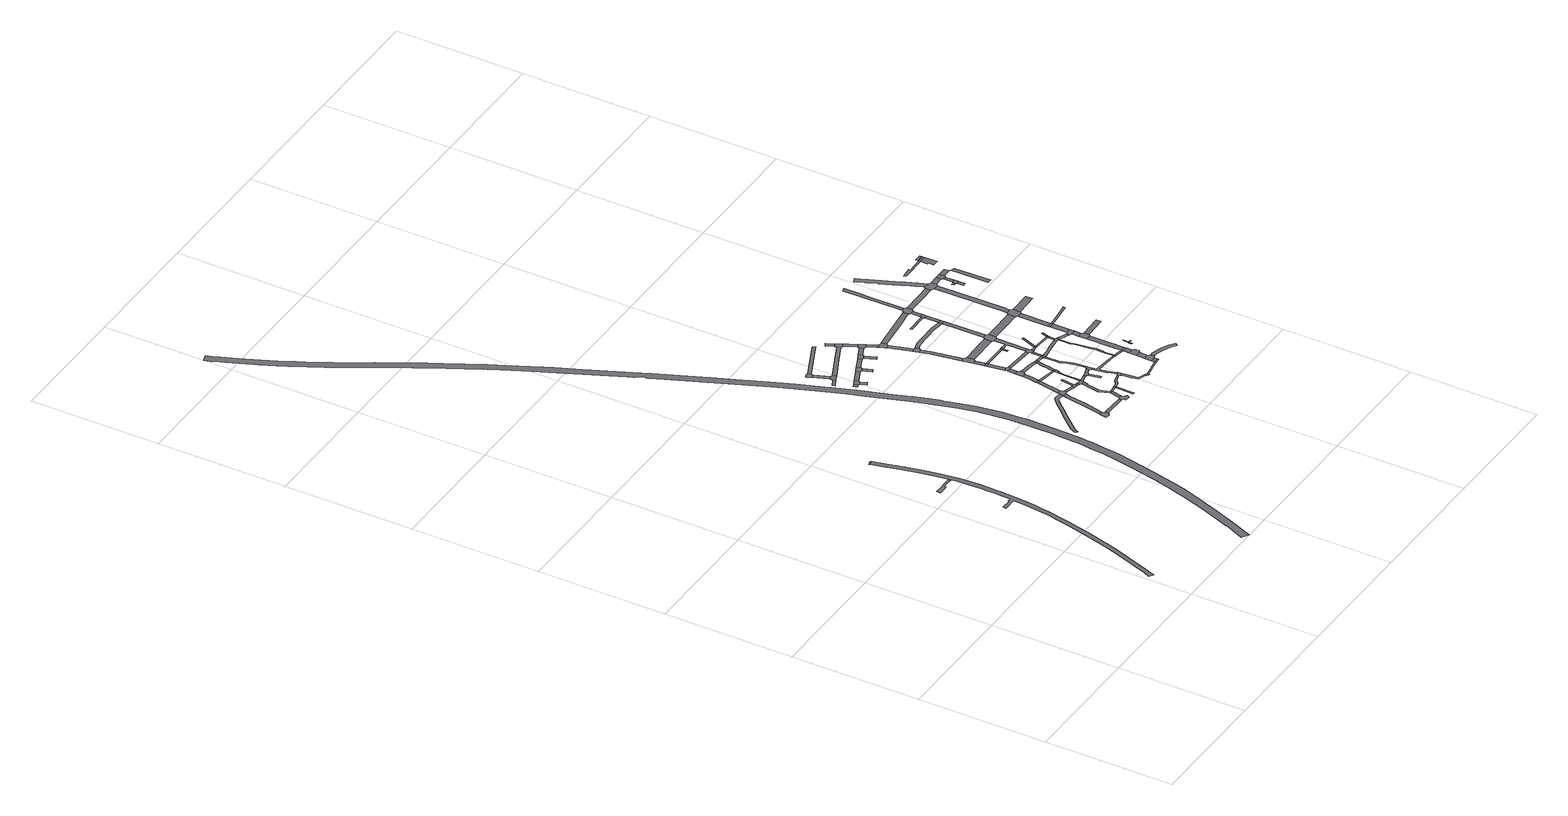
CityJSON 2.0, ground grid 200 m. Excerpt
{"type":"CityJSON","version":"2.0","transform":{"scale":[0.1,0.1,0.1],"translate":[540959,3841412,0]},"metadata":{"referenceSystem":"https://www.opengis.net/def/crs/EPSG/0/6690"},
"CityObjects":{
"road1":{"type":"Road","attributes":{"RoadStructureAttribute.sectionType":"1"},"geometry":[{"type":"MultiSurface","lod":"1","boundaries":[[[0,1,2,3,4,5,6,7,8,9,10,11,12,13,14,15,16,17,18,19,20,21,22,23,24,25,26,27,28,29,30,31,32,33,34,35,36,37,38,39,40,41,42,43,44,45,46,47,48,49,50,51,52,53,54,55,56,57,58,59,60,61,62,63,64,65,66,67,68,69,70,71,72,73,74,75,76,77]]]}]},
"road2":{"type":"Road","attributes":{"RoadStructureAttribute.sectionType":"1"},"geometry":[{"type":"MultiSurface","lod":"1","boundaries":[[[78,79,80,81,82,83,84,85,86,87,88,89,90]]]}]},
"road3":{"type":"Road","geometry":[{"type":"MultiSurface","lod":"1","boundaries":[[[91,92,33,32]]]}]},
"road4":{"type":"Road","attributes":{"function":"3","RoadStructureAttribute.sectionType":"1"},"geometry":[{"type":"MultiSurface","lod":"1","boundaries":[[[93,94,95,96,97,98,99,100,101,102,103,104,105,106,107,108,109,110,111,112,113,114,115,116,117,118,119,120,121,122,123,124,125,126,127,128,129,130,131,132,133,134,135,136,137,138,139,140,141,142,143,144,145,146,147,148,149,150,151,152,153,154,155,156,157,158,159,160,161,162,163,164,165,166,167,168,169,170,171,172,173,174,175,176,177,178,179,180,181,182,183,184,185,186,187,188,189,190,191,192,193,194,195,196,197,198,199,200,201,202,203,204,205,206,207,208,209,210,211,212,213,214,215,216,217,218,219,220,221,222,223,224,225,226,227,228,229,230,231,232,233,234,235,236,237,238,239,240,241,242,243,244,245,246,247,248,249,250,251,252,253,254,255,256,257]]]}]},
"road5":{"type":"Road","geometry":[{"type":"MultiSurface","lod":"1","boundaries":[[[258,259,260,261]]]}]},
"road6":{"type":"Road","attributes":{"RoadStructureAttribute.sectionType":"1"},"geometry":[{"type":"MultiSurface","lod":"1","boundaries":[[[262,263,264,265,266]]]}]},
"road7":{"type":"Road","geometry":[{"type":"MultiSurface","lod":"1","boundaries":[[[267,268,269,270,271,272,273,274,275,276,277,278,279,280,281,282,283,284,285,286,287,288,289,290,291,292]]]}]},
"road8":{"type":"Road","attributes":{"RoadStructureAttribute.sectionType":"1"},"geometry":[{"type":"MultiSurface","lod":"1","boundaries":[[[293,262,266,294,295,296]]]}]},
"road9":{"type":"Road","geometry":[{"type":"MultiSurface","lod":"1","boundaries":[[[297,298,299,295,294]]]}]},
"road10":{"type":"Road","geometry":[{"type":"MultiSurface","lod":"1","boundaries":[[[300,301,302,303,304,305,306]]]}]},
"road11":{"type":"Road","attributes":{"RoadStructureAttribute.sectionType":"1"},"geometry":[{"type":"MultiSurface","lod":"1","boundaries":[[[304,303,307,308]]]}]},
"road12":{"type":"Road","geometry":[{"type":"MultiSurface","lod":"1","boundaries":[[[308,307,309,310,258,261,311,312,313]]]}]},
"road13":{"type":"Road","geometry":[{"type":"MultiSurface","lod":"1","boundaries":[[[314,315,316,317,318,319,320,321,322,323,324,325,326,327,328]]]}]},
"road14":{"type":"Road","attributes":{"RoadStructureAttribute.sectionType":"1"},"geometry":[{"type":"MultiSurface","lod":"1","boundaries":[[[329,293,296,330]]]}]},
"road15":{"type":"Road","attributes":{"RoadStructureAttribute.sectionType":"1"},"geometry":[{"type":"MultiSurface","lod":"1","boundaries":[[[291,331,332,314,328,333,334,335]]]}]},
"road16":{"type":"Road","attributes":{"RoadStructureAttribute.sectionType":"1"},"geometry":[{"type":"MultiSurface","lod":"1","boundaries":[[[322,321,336,337]]]}]},
"road17":{"type":"Road","geometry":[{"type":"MultiSurface","lod":"1","boundaries":[[[338,339,329,330,340,341,342,343,344,345,346]]]}]},
"road18":{"type":"Road","geometry":[{"type":"MultiSurface","lod":"1","boundaries":[[[347,348,349,343,342]]]}]},
"road19":{"type":"Road","attributes":{"RoadStructureAttribute.sectionType":"1"},"geometry":[{"type":"MultiSurface","lod":"1","boundaries":[[[350,351,306,305,352,353]]]}]},
"road20":{"type":"Road","geometry":[{"type":"MultiSurface","lod":"1","boundaries":[[[354,292,291,335,355,356,357,358,359,360,361]]]}]},
"road21":{"type":"Road","attributes":{"RoadStructureAttribute.sectionType":"1"},"geometry":[{"type":"MultiSurface","lod":"1","boundaries":[[[362,363,313,312,364,365]]]}]},
"road22":{"type":"Road","attributes":{"RoadStructureAttribute.sectionType":"1"},"geometry":[{"type":"MultiSurface","lod":"1","boundaries":[[[366,367,338,346,368,369]]]}]},
"road23":{"type":"Road","geometry":[{"type":"MultiSurface","lod":"1","boundaries":[[[370,337,336,371,372,373,374,375,376,377,378]]]}]},
"road24":{"type":"Road","attributes":{"RoadStructureAttribute.sectionType":"1"},"geometry":[{"type":"MultiSurface","lod":"1","boundaries":[[[379,354,361,380,381]]]}]},
"road25":{"type":"Road","attributes":{"RoadStructureAttribute.sectionType":"1"},"geometry":[{"type":"MultiSurface","lod":"1","boundaries":[[[382,383,384,385,359,358,386,387,388,389,390,391,392]]]}]},
"road26":{"type":"Road","attributes":{"RoadStructureAttribute.sectionType":"1"},"geometry":[{"type":"MultiSurface","lod":"1","boundaries":[[[393,370,378,394]]]}]},
"road27":{"type":"Road","geometry":[{"type":"MultiSurface","lod":"1","boundaries":[[[395,396,393,394,397]]]}]},
"road28":{"type":"Road","geometry":[{"type":"MultiSurface","lod":"1","boundaries":[[[398,379,381,399]]]}]},
"road29":{"type":"Road","geometry":[{"type":"MultiSurface","lod":"1","boundaries":[[[400,366,369,401,402,403,404]]]}]},
"road30":{"type":"Road","geometry":[{"type":"MultiSurface","lod":"1","boundaries":[[[405,406,407,402,401]]]}]},
"road31":{"type":"Road","attributes":{"RoadStructureAttribute.sectionType":"1"},"geometry":[{"type":"MultiSurface","lod":"1","boundaries":[[[408,409,410,411,412,413,393,396,414,415,416,417,418,419,420]]]}]},
"road32":{"type":"Road","geometry":[{"type":"MultiSurface","lod":"1","boundaries":[[[421,392,391,422,423,424,425]]]}]},
"road33":{"type":"Road","attributes":{"RoadStructureAttribute.sectionType":"1"},"geometry":[{"type":"MultiSurface","lod":"1","boundaries":[[[426,427,398,399,428,429,430]]]}]},
"road34":{"type":"Road","attributes":{"RoadStructureAttribute.sectionType":"1"},"geometry":[{"type":"MultiSurface","lod":"1","boundaries":[[[431,395,397,432,433]]]}]},
"road35":{"type":"Road","attributes":{"RoadStructureAttribute.sectionType":"1"},"geometry":[{"type":"MultiSurface","lod":"1","boundaries":[[[423,422,434,435]]]}]},
"road36":{"type":"Road","geometry":[{"type":"MultiSurface","lod":"1","boundaries":[[[436,437,438,421,425]]]}]},
"road37":{"type":"Road","attributes":{"RoadStructureAttribute.sectionType":"1"},"geometry":[{"type":"MultiSurface","lod":"1","boundaries":[[[433,439,440,441]]]}]},
"road38":{"type":"Road","geometry":[{"type":"MultiSurface","lod":"1","boundaries":[[[442,435,434,408,420,443,444,445,446,447,448,449]]]}]},
"road39":{"type":"Road","geometry":[{"type":"MultiSurface","lod":"1","boundaries":[[[450,431,433,441,451]]]}]},
"road40":{"type":"Road","attributes":{"RoadStructureAttribute.sectionType":"1"},"geometry":[{"type":"MultiSurface","lod":"1","boundaries":[[[452,400,404,453,454]]]}]},
"road41":{"type":"Road","geometry":[{"type":"MultiSurface","lod":"1","boundaries":[[[455,426,430,456,457,458,459,460,461,462]]]}]},
"road42":{"type":"Road","attributes":{"RoadStructureAttribute.sectionType":"1"},"geometry":[{"type":"MultiSurface","lod":"1","boundaries":[[[463,455,462,464]]]}]},
"road43":{"type":"Road","attributes":{"RoadStructureAttribute.sectionType":"1"},"geometry":[{"type":"MultiSurface","lod":"1","boundaries":[[[465,466,399,381,467,468]]]}]},
"road44":{"type":"Road","attributes":{"RoadStructureAttribute.sectionType":"1"},"geometry":[{"type":"MultiSurface","lod":"1","boundaries":[[[469,470,471,472]]]}]},
"road45":{"type":"Road","geometry":[{"type":"MultiSurface","lod":"1","boundaries":[[[473,474,463,464,475,476]]]}]},
"road46":{"type":"Road","attributes":{"RoadStructureAttribute.sectionType":"1"},"geometry":[{"type":"MultiSurface","lod":"1","boundaries":[[[477,478,479,480,481,474,473]]]}]},
"road47":{"type":"Road","geometry":[{"type":"MultiSurface","lod":"1","boundaries":[[[472,471,482,483,362,365,484,485,486,487]]]}]},
"road48":{"type":"Road","geometry":[{"type":"MultiSurface","lod":"1","boundaries":[[[488,489,481,480]]]}]},
"road49":{"type":"Road","attributes":{"RoadStructureAttribute.sectionType":"1"},"geometry":[{"type":"MultiSurface","lod":"1","boundaries":[[[490,446,445,491]]]}]},
"road50":{"type":"Road","attributes":{"RoadStructureAttribute.sectionType":"1"},"geometry":[{"type":"MultiSurface","lod":"1","boundaries":[[[492,493,489,488]]]}]},
"road51":{"type":"Road","attributes":{"RoadStructureAttribute.sectionType":"1"},"geometry":[{"type":"MultiSurface","lod":"1","boundaries":[[[467,494,495,496,497,449,448,498,499,500,501,502,503,504]]]}]},
"road52":{"type":"Road","attributes":{"RoadStructureAttribute.sectionType":"1"},"geometry":[{"type":"MultiSurface","lod":"1","boundaries":[[[505,506,487,486,507,508]]]}]},
"road53":{"type":"Road","attributes":{"RoadStructureAttribute.sectionType":"1"},"geometry":[{"type":"MultiSurface","lod":"1","boundaries":[[[509,510,511,450,451,512,513,514,515,516,517]]]}]},
"road54":{"type":"Road","geometry":[{"type":"MultiSurface","lod":"1","boundaries":[[[508,507,518,519,452,454,520,521,522,523]]]}]},
"road55":{"type":"Road","geometry":[{"type":"MultiSurface","lod":"1","boundaries":[[[524,525,526,527,528,529,530,531,532,533,493,492,534,535,536,537]]]}]},
"road56":{"type":"Road","attributes":{"RoadStructureAttribute.sectionType":"1"},"geometry":[{"type":"MultiSurface","lod":"1","boundaries":[[[538,539,523,522,540,541,542]]]}]},
"road57":{"type":"Road","attributes":{"RoadStructureAttribute.sectionType":"1"},"geometry":[{"type":"MultiSurface","lod":"1","boundaries":[[[543,544,545,546,547,528,527]]]}]},
"road58":{"type":"Road","attributes":{"RoadStructureAttribute.sectionType":"1"},"geometry":[{"type":"MultiSurface","lod":"1","boundaries":[[[548,549,550,459,458,551,552,553,554]]]}]},
"road59":{"type":"Road","geometry":[{"type":"MultiSurface","lod":"1","boundaries":[[[468,467,504,555,556,557,558]]]}]},
"road60":{"type":"Road","geometry":[{"type":"MultiSurface","lod":"1","boundaries":[[[559,560,561,562,563,564]]]}]},
"road61":{"type":"Road","attributes":{"RoadStructureAttribute.sectionType":"1"},"geometry":[{"type":"MultiSurface","lod":"1","boundaries":[[[565,566,567,568,569,570,571]]]}]},
"road62":{"type":"Road","geometry":[{"type":"MultiSurface","lod":"1","boundaries":[[[572,542,541,573,574,575,576,568,567,577,578,579]]]}]},
"road63":{"type":"Road","geometry":[{"type":"MultiSurface","lod":"1","boundaries":[[[580,581,582,583,571,570,546,545,584,585,586]]]}]},
"road64":{"type":"Road","geometry":[{"type":"MultiSurface","lod":"1","boundaries":[[[587,588,589,590,591,592,490,491,593,564,563,594,595,596,597]]]}]},
"road65":{"type":"Road","attributes":{"RoadStructureAttribute.sectionType":"1"},"geometry":[{"type":"MultiSurface","lod":"1","boundaries":[[[553,598,599,468,558,600,601,602,603]]]}]},
"road66":{"type":"Road","geometry":[{"type":"MultiSurface","lod":"1","boundaries":[[[604,605,606,607,608,609,509,517,610,611,612]]]}]},
"road67":{"type":"Road","attributes":{"RoadStructureAttribute.sectionType":"1"},"geometry":[{"type":"MultiSurface","lod":"1","boundaries":[[[488,480,613,614]]]}]},
"road68":{"type":"Road","attributes":{"RoadStructureAttribute.sectionType":"1"},"geometry":[{"type":"MultiSurface","lod":"1","boundaries":[[[476,475,615,616,617]]]}]},
"road69":{"type":"Road","attributes":{"RoadStructureAttribute.sectionType":"1"},"geometry":[{"type":"MultiSurface","lod":"1","boundaries":[[[618,619,620,621,612,611,622,623,624,625,626,627,628,629]]]}]},
"road70":{"type":"Road","geometry":[{"type":"MultiSurface","lod":"1","boundaries":[[[554,553,603,630]]]}]},
"road71":{"type":"Road","geometry":[{"type":"MultiSurface","lod":"1","boundaries":[[[631,632,633,634,635,636,637,587,597,638,639]]]}]},
"road72":{"type":"Road","geometry":[{"type":"MultiSurface","lod":"1","boundaries":[[[629,628,640,641,642,643]]]}]},
"road73":{"type":"Road","attributes":{"RoadStructureAttribute.sectionType":"1"},"geometry":[{"type":"MultiSurface","lod":"1","boundaries":[[[644,630,603,645,646,647]]]}]},
"road74":{"type":"Road","attributes":{"RoadStructureAttribute.sectionType":"1"},"geometry":[{"type":"MultiSurface","lod":"1","boundaries":[[[648,649,650,651,652,653,654,655,656,657,658,636,635]]]}]},
"road75":{"type":"Road","attributes":{"RoadStructureAttribute.sectionType":"1"},"geometry":[{"type":"MultiSurface","lod":"1","boundaries":[[[659,660,537,536,661,662]]]}]},
"road76":{"type":"Road","geometry":[{"type":"MultiSurface","lod":"1","boundaries":[[[647,646,653,652,663,664,665]]]}]},
"road77":{"type":"Road","attributes":{"RoadStructureAttribute.sectionType":"1"},"geometry":[{"type":"MultiSurface","lod":"1","boundaries":[[[666,667,668,639,638,669,670,671,607,606,672,673,674,675,676,677,678]]]}]},
"road78":{"type":"Road","geometry":[{"type":"MultiSurface","lod":"1","boundaries":[[[613,679,680,681]]]}]},
"road79":{"type":"Road","attributes":{"RoadStructureAttribute.sectionType":"1"},"geometry":[{"type":"MultiSurface","lod":"1","boundaries":[[[682,647,665,683]]]}]},
"road80":{"type":"Road","geometry":[{"type":"MultiSurface","lod":"1","boundaries":[[[614,613,681,684]]]}]},
"road81":{"type":"Road","geometry":[{"type":"MultiSurface","lod":"1","boundaries":[[[685,617,616,686,687,682,683,688,689,690,691,692,693,694]]]}]},
"road82":{"type":"Road","attributes":{"RoadStructureAttribute.sectionType":"1"},"geometry":[{"type":"MultiSurface","lod":"1","boundaries":[[[695,696,697,698,699,643,642,700,701,702]]]}]},
"road83":{"type":"Road","attributes":{"RoadStructureAttribute.sectionType":"1"},"geometry":[{"type":"MultiSurface","lod":"1","boundaries":[[[703,704,705,706,707,708,709,710,711,712,713,586,585,714,715,716,717,718,719,720,721,722,723,724,725]]]}]},
"road84":{"type":"Road","attributes":{"RoadStructureAttribute.sectionType":"1"},"geometry":[{"type":"MultiSurface","lod":"1","boundaries":[[[726,727,684,681,728,729,730,685,694,731]]]}]},
"road85":{"type":"Road","attributes":{"RoadStructureAttribute.sectionType":"1"},"geometry":[{"type":"MultiSurface","lod":"1","boundaries":[[[691,690,732,733]]]}]},
"road86":{"type":"Road","attributes":{"RoadStructureAttribute.sectionType":"1"},"geometry":[{"type":"MultiSurface","lod":"1","boundaries":[[[734,579,578,735,736]]]}]},
"road87":{"type":"Road","geometry":[{"type":"MultiSurface","lod":"1","boundaries":[[[737,733,732,738,739]]]}]},
"road88":{"type":"Road","attributes":{"RoadStructureAttribute.sectionType":"1"},"geometry":[{"type":"MultiSurface","lod":"1","boundaries":[[[740,741,742,743,744,665,664,745,746,747,748,749,750,751,752]]]}]},
"road89":{"type":"Road","geometry":[{"type":"MultiSurface","lod":"1","boundaries":[[[678,677,753,754,755,756]]]}]},
"road90":{"type":"Road","geometry":[{"type":"MultiSurface","lod":"1","boundaries":[[[757,758,662,661,759,760,726,731,761,762,763,764,765,766,767]]]}]},
"road91":{"type":"Road","geometry":[{"type":"MultiSurface","lod":"1","boundaries":[[[768,769,695,702,770]]]}]},
"road92":{"type":"Road","attributes":{"RoadStructureAttribute.sectionType":"1"},"geometry":[{"type":"MultiSurface","lod":"1","boundaries":[[[771,769,768,772]]]}]},
"road93":{"type":"Road","geometry":[{"type":"MultiSurface","lod":"1","boundaries":[[[773,774,775,776,737,739]]]}]},
"road94":{"type":"Road","geometry":[{"type":"MultiSurface","lod":"1","boundaries":[[[777,778,779,780,771,772,781,782,783,784,785,786,787]]]}]},
"road95":{"type":"Road","attributes":{"RoadStructureAttribute.sectionType":"1"},"geometry":[{"type":"MultiSurface","lod":"1","boundaries":[[[755,754,788,789]]]}]},
"road96":{"type":"Road","attributes":{"RoadStructureAttribute.sectionType":"1"},"geometry":[{"type":"MultiSurface","lod":"1","boundaries":[[[790,739,738,791,792,793,794]]]}]},
"road97":{"type":"Road","attributes":{"RoadStructureAttribute.sectionType":"1"},"geometry":[{"type":"MultiSurface","lod":"1","boundaries":[[[795,777,787,796]]]}]},
"road98":{"type":"Road","attributes":{"RoadStructureAttribute.sectionType":"1"},"geometry":[{"type":"MultiSurface","lod":"1","boundaries":[[[797,798,799,800,801,802,803,804,756,755,805,806,807,808,809,810,811,812,813]]]}]},
"road99":{"type":"Road","attributes":{"RoadStructureAttribute.sectionType":"1"},"geometry":[{"type":"MultiSurface","lod":"1","boundaries":[[[814,815,816,817,818,819]]]}]},
"road100":{"type":"Road","attributes":{"RoadStructureAttribute.sectionType":"1"},"geometry":[{"type":"MultiSurface","lod":"1","boundaries":[[[820,724,821,757,767]]]}]},
"road101":{"type":"Road","geometry":[{"type":"MultiSurface","lod":"1","boundaries":[[[822,795,796,823,824,825,826,827,828]]]}]},
"road102":{"type":"Road","attributes":{"RoadStructureAttribute.sectionType":"1"},"geometry":[{"type":"MultiSurface","lod":"1","boundaries":[[[829,822,828,830]]]}]},
"road103":{"type":"Road","geometry":[{"type":"MultiSurface","lod":"1","boundaries":[[[831,789,788,832,829,830]]]}]},
"road104":{"type":"Road","geometry":[{"type":"MultiSurface","lod":"1","boundaries":[[[833,834,835,836,837,740,752,838,797,813,839]]]}]},
"road105":{"type":"Road","attributes":{"RoadStructureAttribute.sectionType":"1"},"geometry":[{"type":"MultiSurface","lod":"1","boundaries":[[[793,835,834,840]]]}]},
"road106":{"type":"Road","geometry":[{"type":"MultiSurface","lod":"1","boundaries":[[[841,725,724,820]]]}]},
"road107":{"type":"Road","geometry":[{"type":"MultiSurface","lod":"1","boundaries":[[[842,794,793,840,843,844]]]}]},
"road108":{"type":"Road","attributes":{"RoadStructureAttribute.sectionType":"1"},"geometry":[{"type":"MultiSurface","lod":"1","boundaries":[[[845,846,847,848,849,850,851,852,853,789,831]]]}]},
"road109":{"type":"Road","geometry":[{"type":"MultiSurface","lod":"1","boundaries":[[[854,855,856,857,842,844]]]}]},
"road110":{"type":"Road","attributes":{"RoadStructureAttribute.sectionType":"1"},"geometry":[{"type":"MultiSurface","lod":"1","boundaries":[[[858,859,725,841]]]}]},
"road111":{"type":"Road","attributes":{"RoadStructureAttribute.sectionType":"1"},"geometry":[{"type":"MultiSurface","lod":"1","boundaries":[[[860,861,839,813,862,863,864,865,866,867]]]}]},
"road112":{"type":"Road","attributes":{"RoadStructureAttribute.sectionType":"1"},"geometry":[{"type":"MultiSurface","lod":"1","boundaries":[[[868,869,870,871,872,784,783,873,874,875,876,877,878]]]}]},
"road113":{"type":"Road","geometry":[{"type":"MultiSurface","lod":"1","boundaries":[[[879,880,881,882,819,818,883,859,858]]]}]},
"road114":{"type":"Road","attributes":{"RoadStructureAttribute.sectionType":"1"},"geometry":[{"type":"MultiSurface","lod":"1","boundaries":[[[884,885,764,763,886,887,888]]]}]},
"road115":{"type":"Road","attributes":{"RoadStructureAttribute.sectionType":"1"},"geometry":[{"type":"MultiSurface","lod":"1","boundaries":[[[889,890,880,879]]]}]},
"road116":{"type":"Road","attributes":{"RoadStructureAttribute.sectionType":"1"},"geometry":[{"type":"MultiSurface","lod":"1","boundaries":[[[891,892,893,894,895]]]}]},
"road117":{"type":"Road","geometry":[{"type":"MultiSurface","lod":"1","boundaries":[[[896,897,891,895]]]}]},
"road118":{"type":"Road","geometry":[{"type":"MultiSurface","lod":"1","boundaries":[[[898,899,900,849,848,901,902]]]}]},
"road119":{"type":"Road","attributes":{"RoadStructureAttribute.sectionType":"1"},"geometry":[{"type":"MultiSurface","lod":"1","boundaries":[[[903,904,897,896]]]}]},
"road120":{"type":"Road","geometry":[{"type":"MultiSurface","lod":"1","boundaries":[[[905,906,907,908,909,734,736,910,911,890,889,912,913,914,915]]]}]},
"road121":{"type":"Road","geometry":[{"type":"MultiSurface","lod":"1","boundaries":[[[916,917,896,895]]]}]},
"road122":{"type":"Road","attributes":{"RoadStructureAttribute.sectionType":"1"},"geometry":[{"type":"MultiSurface","lod":"1","boundaries":[[[918,919,900,899]]]}]},
"road123":{"type":"Road","geometry":[{"type":"MultiSurface","lod":"1","boundaries":[[[920,921,922,923,867,866,924,925,919,918]]]}]},
"road124":{"type":"Road","attributes":{"RoadStructureAttribute.sectionType":"1"},"geometry":[{"type":"MultiSurface","lod":"1","boundaries":[[[926,927,928,929,930,921,920]]]}]},
"road125":{"type":"Road","geometry":[{"type":"MultiSurface","lod":"1","boundaries":[[[931,932,929,928]]]}]},
"road126":{"type":"Road","attributes":{"RoadStructureAttribute.sectionType":"1"},"geometry":[{"type":"MultiSurface","lod":"1","boundaries":[[[933,934,935,936,937,938,939,908,907]]]}]},
"road127":{"type":"Road","attributes":{"RoadStructureAttribute.sectionType":"1"},"geometry":[{"type":"MultiSurface","lod":"1","boundaries":[[[940,932,931,941,942]]]}]},
"road128":{"type":"Road","attributes":{"RoadStructureAttribute.sectionType":"1"},"geometry":[{"type":"MultiSurface","lod":"1","boundaries":[[[902,901,943,944]]]}]},
"road129":{"type":"Road","geometry":[{"type":"MultiSurface","lod":"1","boundaries":[[[945,946,947,948,888,887,949,940,942,950,951,952]]]}]},
"road130":{"type":"Road","attributes":{"RoadStructureAttribute.sectionType":"1"},"geometry":[{"type":"MultiSurface","lod":"1","boundaries":[[[953,954,915,914,955,956]]]}]},
"road131":{"type":"Road","attributes":{"RoadStructureAttribute.sectionType":"1"},"geometry":[{"type":"MultiSurface","lod":"1","boundaries":[[[957,958,931,928,959,960]]]}]},
"road132":{"type":"Road","attributes":{"RoadStructureAttribute.sectionType":"1"},"geometry":[{"type":"MultiSurface","lod":"1","boundaries":[[[961,962,963,964,965,947,946,966,967,968]]]}]},
"road133":{"type":"Road","attributes":{"RoadStructureAttribute.sectionType":"1"},"geometry":[{"type":"MultiSurface","lod":"1","boundaries":[[[952,951,969,970]]]}]},
"road134":{"type":"Road","attributes":{"RoadStructureAttribute.sectionType":"1"},"geometry":[{"type":"MultiSurface","lod":"1","boundaries":[[[971,972,973,974,975,976,977,978,979,980,981,982,983,984,985,986,987,988,989,990]]]}]},
"road135":{"type":"Road","geometry":[{"type":"MultiSurface","lod":"1","boundaries":[[[989,953,956,991,992,993,961,968,994,995,996,990]]]}]},
"road136":{"type":"Road","geometry":[{"type":"MultiSurface","lod":"1","boundaries":[[[997,998,999,1000,1001]]]}]},
"road137":{"type":"Road","attributes":{"RoadStructureAttribute.sectionType":"1"},"geometry":[{"type":"MultiSurface","lod":"1","boundaries":[[[996,995,1002,1003]]]}]},
"road138":{"type":"Road","attributes":{"RoadStructureAttribute.sectionType":"1"},"geometry":[{"type":"MultiSurface","lod":"1","boundaries":[[[1004,1005,1006,1007,1008]]]}]},
"road139":{"type":"Road","attributes":{"RoadStructureAttribute.sectionType":"1"},"geometry":[{"type":"MultiSurface","lod":"1","boundaries":[[[1009,1010,1011,1012,1013,1014,1015,997,1001,1016,1017,1008,1007]]]}]},
"road140":{"type":"Road","attributes":{"RoadStructureAttribute.sectionType":"1"},"geometry":[{"type":"MultiSurface","lod":"1","boundaries":[[[1018,1013,1012,1019]]]}]},
"road141":{"type":"Road","geometry":[{"type":"MultiSurface","lod":"1","boundaries":[[[1003,1002,1020,1018,1019,1021,1022,1023]]]}]},
"road142":{"type":"Road","attributes":{"RoadStructureAttribute.sectionType":"1"},"geometry":[{"type":"MultiSurface","lod":"1","boundaries":[[[1024,1025,1026,1027,1028,1029,1030]]]}]},
"road143":{"type":"Road","attributes":{"RoadStructureAttribute.sectionType":"1"},"geometry":[{"type":"MultiSurface","lod":"1","boundaries":[[[1023,1022,1031,1032]]]}]},
"road144":{"type":"Road","attributes":{"RoadStructureAttribute.sectionType":"1"},"geometry":[{"type":"MultiSurface","lod":"1","boundaries":[[[1033,1034,1035,1036,1037]]]}]},
"road145":{"type":"Road","attributes":{"RoadStructureAttribute.sectionType":"1"},"geometry":[{"type":"MultiSurface","lod":"1","boundaries":[[[1029,1038,1039,1040,1041,1042]]]}]},
"road146":{"type":"Road","geometry":[{"type":"MultiSurface","lod":"1","boundaries":[[[1030,1029,1042,1043]]]}]},
"road147":{"type":"Road","attributes":{"RoadStructureAttribute.sectionType":"1"},"geometry":[{"type":"MultiSurface","lod":"1","boundaries":[[[1044,1045,1030,1043]]]}]},
"road148":{"type":"Road","geometry":[{"type":"MultiSurface","lod":"1","boundaries":[[[1046,1047,1045,1044]]]}]}
},
"vertices":[
[2205,840,0],[2325,1176,0],[2405,1419,0],[2458,1597,0],[2467,1630,0],[2506,1773,0],[2557,1956,0],[2593,2111,0],[2638,2311,0],[2671,2474,0],[2683,2539,0],[2708,2681,0],[2709,2687,0],[2726,2800,0],[2740,2902,0],[2754,3005,0],[2763,3100,0],[2774,3210,0],[2780,3338,0],[2781,3365,0],[2784,3443,0],[2786,3543,0],[2790,3668,0],[2788,3807,0],[2788,3811,0],[2788,3832,0],[2788,3839,0],[2773,4095,0],[2730,4412,0],[2687,4656,0],[2638,4883,0],[2560,5180,0],[2514,5336,0],[2445,5316,0],[2495,5127,0],[2540,4955,0],[2589,4753,0],[2621,4606,0],[2658,4401,0],[2684,4209,0],[2703,4114,0],[2708,3838,0],[2708,3807,0],[2708,3804,0],[2712,3709,0],[2713,3602,0],[2711,3514,0],[2707,3394,0],[2701,3302,0],[2701,3297,0],[2699,3258,0],[2684,3257,0],[2648,3257,0],[2648,3243,0],[2490,3243,0],[2487,3196,0],[2681,3197,0],[2695,3197,0],[2694,3189,0],[2690,3102,0],[2679,2979,0],[2660,2836,0],[2647,2719,0],[2644,2704,0],[2633,2621,0],[2611,2506,0],[2608,2492,0],[2583,2368,0],[2549,2213,0],[2499,2003,0],[2446,1805,0],[2395,1633,0],[2366,1534,0],[2298,1323,0],[2206,1050,0],[2116,799,0],[2074,709,0],[2139,671,0],
[2503,4155,0],[2506,4181,0],[2506,4185,0],[2584,4184,0],[2662,4183,0],[2664,4183,0],[2662,4210,0],[2662,4213,0],[2515,4214,0],[2506,4214,0],[2494,4214,0],[2354,4216,0],[2354,4156,0],
[2508,5357,0],[2440,5337,0],
[3635,86,0],[3736,318,0],[3747,350,0],[3797,485,0],[3891,737,0],[3949,891,0],[3995,1021,0],[4079,1284,0],[4122,1441,0],[4174,1642,0],[4207,1777,0],[4219,1827,0],[4234,1897,0],[4276,2095,0],[4284,2138,0],[4300,2219,0],[4322,2327,0],[4346,2458,0],[4363,2570,0],[4375,2659,0],[4388,2758,0],[4406,2944,0],[4414,3042,0],[4416,3076,0],[4417,3095,0],[4420,3156,0],[4432,3375,0],[4438,3585,0],[4437,3745,0],[4436,3824,0],[4436,3974,0],[4429,4093,0],[4422,4198,0],[4408,4354,0],[4405,4374,0],[4387,4513,0],[4365,4669,0],[4351,4738,0],[4305,4942,0],[4238,5197,0],[4221,5256,0],[4178,5402,0],[4110,5616,0],[4104,5636,0],[4000,5941,0],[3860,6355,0],[3852,6380,0],[3741,6691,0],[3734,6709,0],[3565,7154,0],[3504,7314,0],[3326,7734,0],[3318,7752,0],[3115,8232,0],[3109,8248,0],[2799,8978,0],[2738,9112,0],[2644,9314,0],[2407,9851,0],[2251,10204,0],[2192,10336,0],[2182,10356,0],[1973,10797,0],[1858,11031,0],[1719,11305,0],[1682,11374,0],[1482,11753,0],[1309,12067,0],[1130,12384,0],[956,12685,0],[844,12885,0],[834,12905,0],[728,13105,0],[614,13330,0],[504,13558,0],[405,13773,0],[279,14061,0],[190,14279,0],[148,14387,0],[126,14440,0],[113,14472,0],[7,14432,0],[41,14342,0],[67,14278,0],[117,14153,0],[188,13979,0],[223,13891,0],[268,13790,0],[297,13726,0],[398,13507,0],[464,13368,0],[495,13305,0],[586,13129,0],[698,12916,0],[865,12617,0],[1059,12275,0],[1094,12214,0],[1286,11866,0],[1385,11690,0],[1624,11237,0],[1739,11010,0],[1746,11014,0],[1766,10972,0],[1759,10969,0],[1769,10947,0],[1845,10796,0],[2031,10406,0],[2217,10001,0],[2564,9218,0],[2598,9142,0],[2612,9123,0],[2625,9112,0],[2640,9102,0],[2682,9001,0],[2678,8986,0],[2677,8973,0],[2678,8956,0],[2685,8938,0],[2848,8565,0],[3229,7672,0],[3380,7312,0],[3568,6829,0],[3712,6428,0],[3799,6172,0],[4033,5468,0],[4097,5256,0],[4152,5061,0],[4189,4916,0],[4205,4848,0],[4237,4692,0],[4249,4627,0],[4262,4537,0],[4287,4335,0],[4302,4154,0],[4303,4144,0],[4311,4102,0],[4303,4099,0],[4305,4088,0],[4311,3823,0],[4311,3748,0],[4312,3507,0],[4307,3358,0],[4298,3158,0],[4294,3089,0],[4283,2974,0],[4271,2841,0],[4251,2670,0],[4223,2479,0],[4175,2209,0],[4160,2141,0],[4143,2058,0],[4075,1760,0],[4057,1688,0],[4021,1549,0],[3957,1318,0],[3934,1238,0],[3864,1016,0],[3808,846,0],[3783,777,0],[3720,606,0],[3633,381,0],[3632,379,0],[3606,317,0],[3497,67,0],[3599,2,0],
[3900,6745,0],[3789,6694,0],[3803,6656,0],[3917,6709,0],
[3958,6451,0],[3910,6428,0],[3924,6398,0],[3935,6374,0],[3976,6393,0],
[5086,3907,0],[5056,3901,0],[5032,3893,0],[5015,3880,0],[4951,3818,0],[4847,3707,0],[4736,3585,0],[4639,3472,0],[4541,3358,0],[4515,3315,0],[4503,3281,0],[4496,3258,0],[4531,3235,0],[4539,3262,0],[4551,3289,0],[4580,3327,0],[4677,3440,0],[4774,3551,0],[4884,3673,0],[4986,3783,0],[5047,3842,0],[5056,3849,0],[5064,3851,0],[5076,3851,0],[5158,3836,0],[5168,3891,0],
[4043,6490,0],[3996,6385,0],[4051,6409,0],[4061,6432,0],
[4039,6284,0],[4068,6297,0],[4094,6307,0],
[3834,7129,0],[3778,7107,0],[3787,7084,0],[3811,7024,0],[3867,7046,0],[3882,7074,0],[3861,7120,0],
[3904,6795,0],[3959,6818,0],
[3911,6776,0],[3906,6762,0],[3971,6734,0],[4012,6753,0],[3987,6807,0],
[5033,3190,0],[5029,3168,0],[5013,3087,0],[5010,3072,0],[5070,3061,0],[5102,3087,0],[5113,3087,0],[5116,3102,0],[5119,3147,0],[5108,3150,0],[5102,3154,0],[5097,3160,0],[5094,3165,0],[5093,3172,0],[5092,3178,0],
[4228,6575,0],[4253,6521,0],
[5157,3831,0],[5047,3262,0],[5150,3479,0],[5195,3743,0],[5212,3817,0],
[5470,3088,0],[5472,3132,0],
[4322,6619,0],[4255,6588,0],[4267,6516,0],[4268,6516,0],[4281,6511,0],[4336,6536,0],[4341,6549,0],[4342,6551,0],[4347,6565,0],
[4344,6376,0],[4372,6388,0],[4398,6401,0],
[4435,7383,0],[4127,7244,0],[4148,7199,0],[4455,7337,0],
[5175,3928,0],[5216,3832,0],[5219,3841,0],[5219,3844,0],[5264,3832,0],[5265,3874,0],[5250,3896,0],[5235,3917,0],
[4592,7087,0],[4322,6963,0],[4347,6909,0],[4617,7032,0],
[4500,6701,0],[4422,6665,0],[4447,6611,0],[4525,6646,0],
[5503,3153,0],[5495,3087,0],[5501,3079,0],[5496,3044,0],[5555,3031,0],[5579,3044,0],[5602,3080,0],[5544,3124,0],[5548,3144,0],
[5239,4288,0],[5239,3941,0],[5298,4272,0],
[5403,3841,0],[5399,3841,0],[5386,3842,0],[5277,3871,0],[5288,3827,0],[5342,3816,0],[5342,3814,0],[5342,3812,0],[5396,3799,0],[5406,3797,0],[5413,3840,0],
[5537,3306,0],[5579,3297,0],
[5575,3324,0],[5574,3324,0],[5580,3302,0],
[5244,4315,0],[5303,4303,0],
[4590,6742,0],[4547,6636,0],[4602,6660,0],[4608,6673,0],[4613,6687,0],
[4618,6470,0],[4646,6482,0],[4673,6494,0],
[5523,3748,0],[5475,3481,0],[5474,3477,0],[5477,3470,0],[5510,3380,0],[5513,3370,0],[5551,3384,0],[5515,3477,0],[5516,3479,0],[5536,3571,0],[5552,3680,0],[5564,3680,0],[5576,3748,0],
[5426,3851,0],[5462,3784,0],[5471,3823,0],[5466,3834,0],[5456,3848,0],
[5271,4542,0],[5267,4435,0],[5304,4306,0],[5324,4429,0],[5334,4540,0],
[5680,3339,0],[5677,3311,0],[5683,3313,0],
[5504,3774,0],[5512,3814,0],
[5480,4036,0],[5467,4037,0],[5453,4039,0],
[5673,3025,0],[5694,3025,0],[5705,3308,0],
[5543,3807,0],[5590,3767,0],[5593,3772,0],[5596,3773,0],[5592,3806,0],[5592,3809,0],[5592,3813,0],[5576,3813,0],
[5703,3342,0],[5705,3316,0],
[4733,6808,0],[4615,6688,0],[4758,6753,0],
[5276,4657,0],[5344,4549,0],[5350,4555,0],[5364,4569,0],[5372,4619,0],[5356,4635,0],[5349,4642,0],[5337,4655,0],
[5281,4783,0],[5339,4773,0],
[5589,4251,0],[5343,4293,0],[5591,4225,0],[5593,4250,0],
[4594,7264,0],[4542,7237,0],[4601,7123,0],[4649,7160,0],
[5332,4836,0],[5275,4822,0],[5366,4772,0],[5368,4813,0],
[5332,4838,0],[5301,5030,0],[5290,5090,0],[5290,5092,0],[5233,5078,0],
[4598,7108,0],[4595,7099,0],[4633,7028,0],[4640,7026,0],[4654,7023,0],[4702,7060,0],
[5285,5124,0],[5227,5111,0],
[5709,3828,0],[5715,3797,0],
[5259,5282,0],[5202,5268,0],
[5586,4188,0],[5580,4115,0],[5581,4008,0],[5577,3835,0],[5592,3835,0],[5600,4078,0],[5605,4148,0],[5607,4173,0],[5616,4172,0],[5625,4170,0],[5631,4219,0],
[4741,6986,0],[4717,7032,0],[4748,6843,0],[4801,6871,0],
[5936,3434,0],[5814,3400,0],[5751,3349,0],[5760,3323,0],[5786,3333,0],[5802,3348,0],[5820,3372,0],[5889,3399,0],[5941,3409,0],
[4743,6831,0],[4739,6821,0],[4776,6750,0],[4786,6749,0],[4798,6747,0],[4851,6775,0],
[5260,5425,0],[5256,5430,0],[5247,5440,0],[5232,5456,0],[5173,5447,0],[5178,5416,0],[5185,5369,0],[5190,5339,0],[5195,5309,0],[5195,5307,0],[5271,5297,0],[5281,5310,0],[5285,5315,0],[5284,5425,0],
[4925,6635,0],[4924,6637,0],[4870,6609,0],[4878,6595,0],[4931,6623,0],
[5155,5930,0],[5127,6022,0],[5115,6062,0],[5057,6044,0],[5097,5910,0],
[5561,4595,0],[5525,4603,0],[5438,4615,0],[5592,4545,0],[5633,4536,0],[5642,4535,0],[5648,4576,0],
[5631,4221,0],[5632,4232,0],[5633,4244,0],[5633,4245,0],
[5773,3600,0],[5794,3603,0],[5814,3605,0],[5814,3606,0],[5780,3788,0],[5740,3779,0],
[5061,6238,0],[4999,6439,0],[4983,6493,0],[4925,6475,0],[5003,6221,0],[5028,6138,0],[5086,6156,0],
[4967,6607,0],[4883,6585,0],[4902,6549,0],[4913,6515,0],[4913,6514,0],[4993,6514,0],[5001,6530,0],[4991,6610,0],
[5110,6145,0],[5103,6146,0],[5097,6148,0],[5092,6150,0],[5123,6082,0],[5132,6093,0],[5115,6146,0],
[5857,3869,0],[5806,3861,0],[5807,3852,0],[5808,3851,0],[5767,3840,0],[5753,3837,0],[5723,3791,0],[5791,3806,0],[5793,3809,0],[5795,3813,0],[5859,3825,0],
[5624,4431,0],[5608,4337,0],[5640,4286,0],[5648,4333,0],[5664,4424,0],[5682,4530,0],
[6001,3420,0],[6009,3423,0],[6004,3455,0],[5968,3443,0],[5966,3443,0],[5957,3440,0],[5957,3399,0],[5968,3393,0],[6007,3401,0],
[5670,5093,0],[5670,5125,0],
[5706,4754,0],[5788,4743,0],[5793,4795,0],
[6085,3140,0],[6040,3164,0],[6034,3215,0],[6018,3367,0],[5969,3389,0],[5978,3358,0],[5990,3233,0],[5995,3209,0],[6007,3151,0],[6031,3127,0],[6132,3090,0],[6140,3118,0],
[5685,4567,0],
[5910,3838,0],[5908,3854,0],[5916,3855,0],[5913,3885,0],[5912,3901,0],[5882,3898,0],[5860,3873,0],[5886,3807,0],[5915,3815,0],
[6149,3063,0],[6176,3058,0],[6179,3076,0],[6186,3101,0],
[5702,4564,0],[5727,4523,0],[5795,4514,0],[5801,4553,0],
[5895,4097,0],[5885,4143,0],[5882,4142,0],[5831,4301,0],[5820,4496,0],[5795,4495,0],[5802,4317,0],[5809,4254,0],[5845,4160,0],[5862,4091,0],[5868,4059,0],
[5584,5428,0],[5497,5427,0],[5775,5319,0],[5772,5430,0],
[5828,4497,0],[5840,4499,0],[5836,4545,0],
[6208,3719,0],[5928,3749,0],[5926,3756,0],[5903,3702,0],[5928,3565,0],[5936,3566,0],[5983,3490,0],[5944,3688,0],[5941,3699,0],[5936,3716,0],[6209,3696,0],[6289,3690,0],[6291,3710,0],
[5671,5015,0],[5701,5015,0],[5702,5091,0],
[5804,4698,0],[5841,4698,0],
[5702,5125,0],
[5805,4807,0],[5805,4740,0],[5805,4739,0],[5869,4700,0],[5868,4709,0],[5868,4713,0],[5866,4745,0],[5865,4745,0],[5865,4760,0],[5864,4807,0],
[6470,3146,0],[6334,3122,0],[6282,3112,0],[6215,3100,0],[6197,3096,0],[6215,3082,0],[6340,3104,0],[6471,3127,0],
[5763,6166,0],[5749,6167,0],[5667,6183,0],[5654,6185,0],[5646,6186,0],[5360,6181,0],[5252,6182,0],[5205,6177,0],[5167,6167,0],[5150,6161,0],[5131,6153,0],[5152,6103,0],[5184,6115,0],[5215,6123,0],[5254,6127,0],[5360,6126,0],[5643,6131,0],[5646,6131,0],[5657,6129,0],[5741,6112,0],[5759,6111,0],[5794,6110,0],[5794,6165,0],
[5801,5293,0],[5802,5125,0],[5757,5094,0],[5802,5095,0],[5802,5021,0],[5862,5292,0],
[5939,4715,0],[5938,4743,0],
[5754,6704,0],[5463,6587,0],[5756,6623,0],
[5943,4756,0],[5969,4716,0],[5968,4746,0],
[6222,4589,0],[6200,4588,0],[6080,4580,0],[5967,4557,0],[5925,4548,0],[5905,4508,0],[5930,4512,0],[5970,4517,0],[5974,4518,0],[6066,4530,0],[6155,4544,0],[6200,4545,0],[6223,4545,0],
[6313,3679,0],[6324,3677,0],[6331,3708,0],[6313,3708,0],
[5801,5461,0],[5779,5437,0],[5779,5315,0],[5801,5294,0],[5864,5293,0],[5887,5315,0],[5895,5322,0],[5891,5430,0],[5886,5435,0],[5869,5451,0],[5860,5461,0],
[6549,3148,0],[6471,3146,0],[6549,3128,0],
[6472,3191,0],[6548,3189,0],
[6063,4981,0],[6063,4982,0],[6051,4986,0],[6038,4989,0],
[6473,3309,0],[6473,3289,0],[6473,3263,0],[6472,3218,0],[6550,3191,0],[6568,3208,0],[6579,3217,0],[6585,3278,0],[6575,3287,0],[6574,3289,0],[6555,3308,0],
[6474,3643,0],[6478,3678,0],
[6198,4726,0],[5981,4716,0],[6199,4700,0],[6239,4696,0],[6243,4722,0],
[6475,3437,0],[6559,3436,0],
[6255,4546,0],[6260,4491,0],[6261,4358,0],[6277,4290,0],[6306,4043,0],[6317,4005,0],[6310,3842,0],[6313,3712,0],[6329,3843,0],[6328,3859,0],[6336,3889,0],[6340,3992,0],[6318,4110,0],[6298,4295,0],[6275,4367,0],[6274,4491,0],[6277,4544,0],
[5472,6433,0],[5471,6416,0],[5469,6398,0],[5471,6398,0],[5782,6401,0],[5779,6434,0],
[5853,6110,0],[5796,5933,0],
[6476,3555,0],[6580,3456,0],[6590,3465,0],[6590,3524,0],[6589,3524,0],[6579,3534,0],[6559,3554,0],
[6478,3642,0],[6558,3642,0],
[6558,3681,0],[6475,3642,0],
[6269,4594,0],[6255,4602,0],[6230,4596,0],[6227,4594,0],[6225,4592,0],[6242,4546,0],[6287,4585,0],
[6264,4694,0],
[5852,6165,0],
[6248,4736,0],[6267,4719,0],[6268,4729,0],
[6557,3773,0],[6557,3838,0],[6556,3845,0],[6553,4216,0],[6472,4215,0],[6476,3844,0],[6477,3837,0],[6477,3772,0],[6478,3680,0],
[6297,4810,0],[6297,4812,0],[6286,4813,0],[6275,4814,0],
[5850,6389,0],[5791,6388,0],
[6404,4526,0],[6397,4529,0],[6286,4539,0],[6352,4504,0],[6380,4493,0],[6391,4488,0],[6425,4474,0],[6433,4511,0],
[6914,3180,0],[6782,3236,0],[6680,3269,0],[6672,3270,0],[6631,3277,0],[6627,3217,0],[6672,3211,0],[6743,3187,0],[6884,3128,0],[6950,3071,0],[6989,3116,0],
[5849,6447,0],[5790,6446,0],[5781,6441,0],[5780,6438,0],[5784,6402,0],
[6252,5434,0],[6191,5433,0],[6192,5324,0],[6430,5326,0],[6430,5436,0],
[5848,6601,0],[5789,6599,0],
[6679,3675,0],[6676,3656,0],[6674,3625,0],[6692,3620,0],[6696,3671,0],
[6698,3689,0],[6681,3689,0],
[6574,4328,0],[6550,4350,0],[6470,4349,0],[6580,4245,0],[6578,4325,0],
[6703,3774,0],[6685,3771,0],
[5866,6720,0],[5852,6736,0],[5846,6742,0],[5788,6732,0],[5780,6726,0],[5779,6606,0],[5788,6599,0],[5863,6617,0],[5878,6631,0],[5879,6633,0],[5875,6712,0],
[6741,3672,0],[6736,3689,0],
[6549,4451,0],[6468,4450,0],
[6548,4530,0],[6468,4529,0],[6448,4519,0],[6435,4512,0],[6449,4464,0],[6457,4461,0],
[6546,4769,0],[6546,4794,0],[6547,4794,0],[6465,4793,0],[6465,4768,0],
[6546,4822,0],[6465,4821,0],
[5846,6744,0],[5843,7337,0],[5842,7417,0],[5838,7683,0],[5778,7673,0],[5781,7336,0],[5787,6781,0],
[6460,5297,0],[6546,4828,0],[6540,5297,0],
[6922,4248,0],[6921,4327,0],
[6564,5440,0],[6537,5466,0],[6458,5465,0],[6434,5441,0],[6435,5321,0],[6565,5323,0],[6569,5327,0],[6567,5438,0],
[6394,6717,0],[6179,6715,0],[6179,6636,0],[6390,6638,0],
[6954,4871,0],[6764,4847,0],[6730,4814,0],[6954,4839,0],
[6445,6608,0],[6447,6435,0],[6454,5788,0],[6457,5548,0],[6457,5546,0],[6537,5547,0],[6537,5548,0],[6527,6606,0],
[6921,5330,0],[6918,5440,0],
[6449,6876,0],[6379,7043,0],[6368,7071,0],[6362,7085,0],[6256,7341,0],[6185,7509,0],[6184,7511,0],[6170,7542,0],[6114,7676,0],[6041,7646,0],[6097,7511,0],[6111,7478,0],[6168,7340,0],[6173,7329,0],[6246,7154,0],[6288,7054,0],[6342,6926,0],[6369,6862,0],[6415,6753,0],[6507,6738,0],
[6413,6639,0],[6414,6638,0],[6426,6626,0],[6546,6626,0],[6557,6639,0],[6544,6719,0],
[6703,6459,0],[6660,6457,0],[6661,6441,0],[6662,6425,0],[6699,6424,0],
[6692,6640,0],[6692,6720,0],
[6718,6306,0],[6741,6306,0],[6764,6307,0],[6762,6405,0],[6716,6404,0],
[6762,6424,0],[6762,6444,0],[6762,6450,0],[6761,6476,0],[6717,6475,0],[6714,6472,0],[6705,6462,0],[6701,6422,0],[6709,6413,0],
[6715,6614,0],[6759,6615,0],
[6694,6638,0],[6775,6638,0],[6776,6641,0],[6776,6721,0],
[6674,7115,0],[6662,7120,0],[6662,7140,0],[6499,7123,0],[6520,7086,0],[6907,7090,0],[6909,7120,0],
[6924,6644,0],[6906,6722,0],
[6935,6630,0],[6937,6548,0],[6942,6046,0],[7007,6046,0],[7002,6616,0],
[6909,6980,0],[6933,6980,0],[6934,6898,0],[7020,6899,0],[7019,7090,0],
[7019,7120,0],
[7019,7136,0],[6909,7135,0],
[7019,7171,0],[6909,7170,0]
]}
